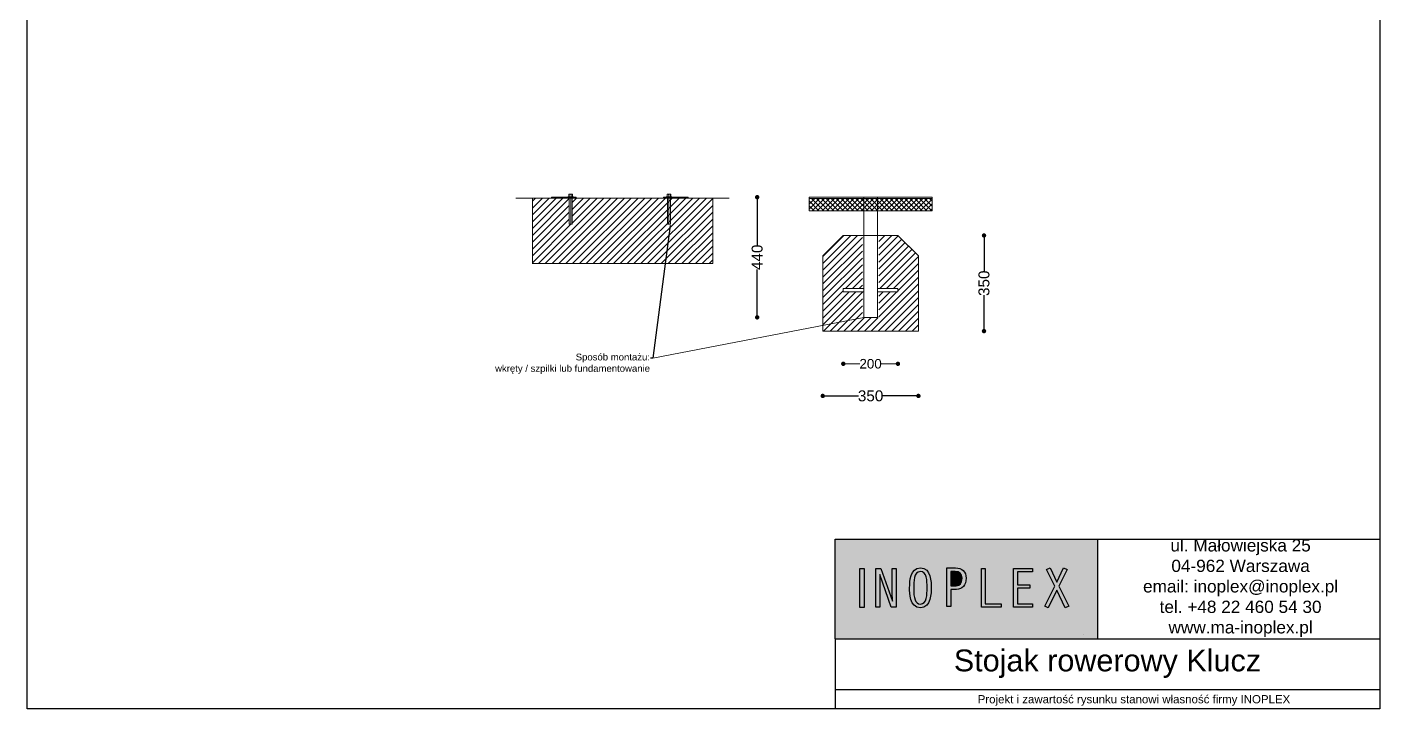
# Model space of a CAD drawing. Header units: millimetres. Extents: x 27002 to 31952, y 14410 to 19858.
# Drawn here: x 27002 to 31952, y 14410 to 16907 of the extents above; entities that cross this region are included whole.
import ezdxf
from ezdxf import colors
from ezdxf.entities.mleader import LeaderData, LeaderLine
from ezdxf.math import Vec2, Vec3

# ---------------------------------------------------------------- set-up
doc = ezdxf.new("R2010")
doc.units = ezdxf.units.MM
doc.header["$LTSCALE"] = 3
doc.layers.add('Krawędzie widoczneARTUR', color=7, linetype='Continuous', lineweight=50)
doc.layers.add('stal', color=7, linetype='Continuous', lineweight=20)
doc.layers.add('LAYER_1', color=7, linetype='Continuous')
doc.styles.get("Standard").update_dxf_attribs({"font": 'arial.ttf'})
doc.dimstyles.new('MATEUSZ', dxfattribs={"dimtxt": 35, "dimasz": 16, "dimexe": 0.18, "dimexo": 0.0625, "dimgap": 0.09, "dimtad": 0, "dimdec": 0, "dimdsep": 46, "dimtxsty": 'Standard', "dimblk": 'DOT', "dimcen": 0.09, "dimse1": 1, "dimse2": 1, "dimadec": 0, "dimazin": 0, "dimtfac": 1, "dimtdec": 0, "dimtofl": 0, "dimtmove": 0, "dimatfit": 3, "dimfxl": 0, "dimtolj": 1, "dimtzin": 0, "dimlwd": 9, "dimlwe": 9, "dimarcsym": 0})
doc.dimstyles.get("Standard").update_dxf_attribs({"dimtxt": 0.18, "dimasz": 0.18, "dimexe": 0.18, "dimexo": 0.0625, "dimgap": 0.09, "dimtad": 0, "dimtih": 1, "dimtoh": 1, "dimdec": 4, "dimzin": 0, "dimdsep": 46, "dimtxsty": 'Standard', "dimcen": 0.09, "dimadec": 0, "dimazin": 0, "dimtfac": 1, "dimtdec": 4, "dimtofl": 0, "dimtmove": 0, "dimatfit": 3, "dimfxl": 0, "dimtolj": 1, "dimtzin": 0, "dimarcsym": 0})

# ---------------------------------------------------------------- blocks, each defined once
blk = doc.blocks.new('_Dot')
at = {"color": 0, "linetype": 'ByBlock', "lineweight": -2}
blk.add_line((-0.5, 0), (-1, 0), dxfattribs=at)
at = {"color": 0, "linetype": 'ByBlock', "const_width": 0.5}
blk.add_lwpolyline([(-0.25, 0, 1), (0.25, 0, 1)], format="xyb", close=True, dxfattribs=at)
blk = doc.blocks.new('*D9')
at = {"color": 0, "lineweight": -2}
for p, q in [((1138.5, -724.5), (1253.3, -724.5)), ((1456.5, -724.5), (1341.7, -724.5))]:
    blk.add_line(p, q, dxfattribs=at)
at = {"layer": 'Defpoints', "color": 0}
for p in [(1122.5, -487), (1472.5, -487), (1472.5, -724.5)]:
    blk.add_point(p, dxfattribs=at)
at = {"color": 0, "lineweight": -2, "xscale": 16, "yscale": 16, "zscale": 16, "rotation": 180}
blk.add_blockref('_Dot', (1122.5, -724.5), dxfattribs=at)
at = {"color": 0, "lineweight": -2, "xscale": 16, "yscale": 16, "zscale": 16}
blk.add_blockref('_Dot', (1472.5, -724.5), dxfattribs=at)
at = {"color": 0, "lineweight": 15, "insert": (1297.5, -724.5), "char_height": 40, "attachment_point": 5}
blk.add_mtext('\\A1;350', dxfattribs=at)
blk = doc.blocks.new('*D10')
at = {"color": 0, "lineweight": -2}
for p, q in [((1712.5, -153), (1712.5, -267.8)), ((1712.5, -471), (1712.5, -356.2))]:
    blk.add_line(p, q, dxfattribs=at)
at = {"layer": 'Defpoints', "color": 0}
for p in [(1712.5, -137), (1712.5, -137), (1472.5, -487)]:
    blk.add_point(p, dxfattribs=at)
at = {"color": 0, "lineweight": -2, "xscale": 16, "yscale": 16, "zscale": 16}
for p, rotation in [((1712.5, -137), 90), ((1712.5, -487), 270)]:
    blk.add_blockref('_Dot', p, dxfattribs=dict(at, rotation=rotation))
at = {"color": 0, "lineweight": 15, "insert": (1712.5, -312), "char_height": 40, "attachment_point": 5, "rotation": 90}
blk.add_mtext('\\A1;350', dxfattribs=at)
blk = doc.blocks.new('*D11')
at = {"color": 0, "lineweight": -2}
for p, q in [((882.5, -13), (882.5, -172)), ((882.5, -421), (882.5, -262))]:
    blk.add_line(p, q, dxfattribs=at)
at = {"layer": 'Defpoints', "color": 0}
for p in [(1322.5, 3), (882.5, -437), (1320, -437)]:
    blk.add_point(p, dxfattribs=at)
at = {"color": 0, "lineweight": -2, "xscale": 16, "yscale": 16, "zscale": 16}
for p, rotation in [((882.5, 3), 90), ((882.5, -437), 270)]:
    blk.add_blockref('_Dot', p, dxfattribs=dict(at, rotation=rotation))
at = {"color": 0, "lineweight": 15, "insert": (882.5, -217), "char_height": 40, "attachment_point": 5, "rotation": 90}
blk.add_mtext('\\A1;440', dxfattribs=at)
blk = doc.blocks.new('*D12')
at = {"color": 0, "lineweight": 9}
for p, q in [((1213.5, -607), (1258.5, -607)), ((1381.5, -607), (1336.5, -607))]:
    blk.add_line(p, q, dxfattribs=at)
at = {"layer": 'Defpoints', "color": 0}
for p in [(1197.5, -343), (1397.5, -343), (1397.5, -607)]:
    blk.add_point(p, dxfattribs=at)
at = {"color": 0, "lineweight": 9, "xscale": 16, "yscale": 16, "zscale": 16, "rotation": 180}
blk.add_blockref('_Dot', (1197.5, -607), dxfattribs=at)
at = {"color": 0, "lineweight": 9, "xscale": 16, "yscale": 16, "zscale": 16}
blk.add_blockref('_Dot', (1397.5, -607), dxfattribs=at)
at = {"color": 0, "insert": (1297.5, -607), "char_height": 35, "attachment_point": 5}
blk.add_mtext('\\A1;200', dxfattribs=at)
blk = doc.blocks.new('MOCOWANIE')
at = {"lineweight": 9}
h = blk.add_hatch(dxfattribs=at)
h.set_pattern_fill('JIS_WOOD', color=256, scale=25)
h.set_pattern_definition([(45, (-2381.82, -1962.995), (-12.5, 12.5), [])])
h.paths.add_polyline_path([(574.7, 0), (560, 0), (220, 0), (205.3, 0), (205.3, -96.1), (195, -96), (195, 0), (140, 0), (60, 0), (60, -240), (720, -240), (720, 0), (640, 0), (585, 0), (585, 0), (574.7, 0)])
h = blk.add_hatch(dxfattribs=at)
h.set_pattern_fill('ANSI37', color=256, scale=4)
h.set_pattern_definition([(45, (-816.598, -2153.975), (-8.980256, 8.980256), []), (135, (-816.598, -2153.975), (-8.980256, -8.980256), [])])
h.paths.add_polyline_path([(1272.5, -2), (1072.5, -2), (1072.5, -47), (1272.5, -47)])
h.paths.add_polyline_path([(1322.5, -2), (1272.5, -2), (1272.5, -47), (1322.5, -47)])
h.paths.add_polyline_path([(1522.5, -2), (1322.5, -2), (1322.5, -47), (1522.5, -47)])
h = blk.add_hatch(dxfattribs=at)
h.set_pattern_fill('JIS_WOOD', color=256, scale=25)
h.set_pattern_definition([(45, (-15721.51, -12568), (-12.5, 12.5), [])])
h.paths.add_polyline_path([(1267.5, -137), (1197.5, -137), (1122.5, -212), (1122.5, -487), (1322.5, -487), (1472.5, -487), (1472.5, -212), (1397.5, -137), (1327.5, -137), (1327.5, -331), (1397.5, -331), (1397.5, -343), (1327.5, -343), (1327.5, -437), (1267.5, -437), (1267.5, -343), (1197.5, -343), (1197.5, -331), (1267.5, -331)])
for p, q in [((140, 0), (0, 0)), ((140, 0), (60, 0)), ((60, 0), (60, -240)), ((180, 3), (130, 3)), ((130, 3), (130, 0)), ((140, 3), (180, 3)), ((140, 3), (220, 3)), ((220, 0), (140, 0)), ((220, 3), (220, 0)), ((220, 3), (220, 0)), ((220, 0), (560, 0)), ((580, 3), (540, 3)), ((540, 3), (540, 0)), ((630, 3), (550, 3)), ((550, 0), (630, 0)), ((620, 3), (570, 3)), ((590, 3), (630, 3)), ((630, 0), (630, 3)), ((630, 0), (780, 0)), ((640, 0), (720, 0)), ((720, 0), (720, -240)), ((1272.5, 3), (1072.5, 3)), ((1072.5, 3), (1072.5, -47)), ((1072.5, 3), (1072.5, -2)), ((1327.5, 3), (1267.5, 3)), ((1322.5, 3), (1272.5, 3)), ((1272.5, 3), (1322.5, 3)), ((1272.5, 3), (1272.5, -437)), ((1322.5, 3), (1522.5, 3)), ((1322.5, 3), (1322.5, -437)), ((1522.5, 3), (1522.5, -47)), ((1072.5, -2), (1522.5, -2)), ((1072.5, -47), (1522.5, -47)), ((1122.5, -212), (1197.5, -137)), ((1397.5, -137), (1197.5, -137)), ((1472.5, -212), (1397.5, -137)), ((58.9, -240), (720, -240)), ((1122.5, -212), (1122.5, -487)), ((1472.5, -487), (1472.5, -212)), ((1122.5, -487), (1322.5, -487)), ((1322.5, -487), (1472.5, -487))]:
    blk.add_line(p, q, dxfattribs=at)
at = {"lineweight": 15}
blk.add_line((500.3, -585.7), (1272.5, -437), dxfattribs=at)
at = {"layer": 'Krawędzie widoczneARTUR', "lineweight": 9}
for p, q in [((190, 4), (210.3, 4)), ((190, 4), (190, 3)), ((193.2, 4.7), (193.2, 11.7)), ((194, 14.2), (205.9, 14.2)), ((194.3, 4.7), (194.3, 11.7)), ((195.3, 4), (195.3, 3)), ((201.3, 4.7), (201.3, 11.7)), ((205.9, 14.2), (206.5, 14.2)), ((207.2, 4.7), (207.2, 11.7)), ((570, 4), (549.7, 4)), ((552.8, 4.7), (552.8, 11.7)), ((554.1, 14.2), (553.5, 14.2)), ((566, 14.2), (554.1, 14.2)), ((558.7, 4.7), (558.7, 11.7)), ((564.7, 4), (564.7, 3)), ((565.7, 4.7), (565.7, 11.7)), ((566.8, 4.7), (566.8, 11.7)), ((570, 4), (570, 3)), ((1197.5, -331), (1197.5, -343)), ((1272.5, -331), (1197.5, -331)), ((1272.5, -343), (1197.5, -343)), ((1397.5, -331), (1322.5, -331)), ((1397.5, -343), (1322.5, -343)), ((1397.5, -343), (1397.5, -331)), ((1272.5, -437), (1322.5, -437)), ((1275, -437), (1272.5, -437)), ((1322.5, -437), (1320, -437))]:
    blk.add_line(p, q, dxfattribs=at)
at = {"layer": 'Krawędzie widoczneARTUR', "lineweight": 9, "flags": 128}
for points in [[(193.2, 11.7), (193.2, 12.1), (193.3, 12.4), (193.3, 12.7), (193.3, 13), (193.4, 13.3), (193.4, 13.5), (193.5, 13.6), (193.5, 13.8), (193.6, 13.9), (193.7, 13.9), (193.7, 14), (193.8, 14), (193.8, 14), (193.9, 13.9), (193.9, 13.9), (194, 13.8), (194, 13.6), (194.1, 13.5), (194.2, 13.3), (194.2, 13), (194.2, 12.7), (194.3, 12.4), (194.3, 12.1), (194.3, 11.7)], [(193.2, 4.7), (193.2, 4.7), (193.2, 4.7), (193.2, 4.6), (193.2, 4.6), (193.2, 4.6), (193.2, 4.5), (193.2, 4.5), (193.2, 4.5), (193.2, 4.4), (193.2, 4.4), (193.2, 4.4), (193.3, 4.3), (193.3, 4.3), (193.3, 4.3), (193.3, 4.2), (193.3, 4.2), (193.3, 4.2), (193.3, 4.1), (193.3, 4.1), (193.3, 4.1), (193.3, 4.1), (193.3, 4), (193.4, 4), (193.4, 4)], [(194, 14.2), (193.8, 14.1), (193.6, 13.9)], [(194.3, 11.7), (194.4, 12.1), (194.6, 12.4), (194.8, 12.7), (195.1, 13), (195.4, 13.3), (195.7, 13.5), (196, 13.6), (196.3, 13.8), (196.7, 13.9), (197.1, 13.9), (197.4, 14), (197.8, 14), (198.2, 14), (198.5, 13.9), (198.9, 13.9), (199.3, 13.8), (199.6, 13.7), (199.9, 13.5), (200.3, 13.3), (200.5, 13), (200.8, 12.7), (201, 12.4), (201.2, 12.1), (201.3, 11.7)], [(194.3, 4.7), (194.3, 4.7), (194.3, 4.7), (194.3, 4.6), (194.3, 4.6), (194.3, 4.6), (194.3, 4.5), (194.3, 4.5), (194.3, 4.5), (194.3, 4.4), (194.3, 4.4), (194.3, 4.4), (194.3, 4.3), (194.4, 4.3), (194.4, 4.3), (194.4, 4.2), (194.4, 4.2), (194.4, 4.2), (194.4, 4.1), (194.4, 4.1), (194.4, 4.1), (194.4, 4.1), (194.4, 4), (194.4, 4), (194.4, 4)], [(207, 12.3), (206.9, 12.6), (206.7, 12.9), (206.5, 13.1), (206.3, 13.3), (206.1, 13.5), (205.9, 13.6), (205.6, 13.7), (205.4, 13.8), (205.1, 13.9), (204.9, 13.9), (204.6, 14), (204.4, 14), (204.1, 14), (203.8, 14), (203.6, 13.9), (203.3, 13.9), (203.1, 13.8), (202.8, 13.7), (202.6, 13.6), (202.3, 13.3), (202, 13), (201.7, 12.6), (201.5, 12.2), (201.3, 11.7)], [(201.3, 4.7), (201.3, 4.7), (201.3, 4.7), (201.3, 4.6), (201.3, 4.6), (201.3, 4.6), (201.3, 4.5), (201.3, 4.5), (201.3, 4.5), (201.3, 4.4), (201.3, 4.4), (201.3, 4.4), (201.3, 4.3), (201.3, 4.3), (201.3, 4.3), (201.3, 4.2), (201.3, 4.2), (201.3, 4.2), (201.3, 4.1), (201.3, 4.1), (201.3, 4.1), (201.3, 4.1), (201.3, 4), (201.3, 4), (201.3, 4)], [(206.8, 13.9), (206.6, 14.1), (206.5, 14.2)], [(207.2, 11.7), (207.2, 11.8), (207.2, 12), (207.2, 12.1), (207.2, 12.3), (207.2, 12.4), (207.2, 12.5), (207.1, 12.7), (207.1, 12.8), (207.1, 12.9), (207.1, 13), (207.1, 13.1), (207.1, 13.2), (207, 13.3), (207, 13.4), (207, 13.5), (207, 13.5), (207, 13.6), (206.9, 13.7), (206.9, 13.7), (206.9, 13.8), (206.9, 13.8), (206.9, 13.8), (206.8, 13.9), (206.8, 13.9)], [(207, 12.3), (207, 12.3), (207, 12.3), (207, 12.3), (207, 12.2), (207.1, 12.2), (207.1, 12.2), (207.1, 12.2), (207.1, 12.1), (207.1, 12.1), (207.1, 12.1), (207.1, 12), (207.1, 12), (207.1, 12), (207.1, 12), (207.2, 11.9), (207.2, 11.9), (207.2, 11.9), (207.2, 11.9), (207.2, 11.8), (207.2, 11.8), (207.2, 11.8), (207.2, 11.7), (207.2, 11.7), (207.2, 11.7)], [(207.2, 4.7), (207.2, 4.7), (207.2, 4.7), (207.2, 4.6), (207.2, 4.6), (207.2, 4.6), (207.2, 4.5), (207.2, 4.5), (207.2, 4.5), (207.2, 4.4), (207.2, 4.4), (207.2, 4.4), (207.2, 4.3), (207.2, 4.3), (207.2, 4.3), (207.2, 4.2), (207.2, 4.2), (207.1, 4.2), (207.1, 4.1), (207.1, 4.1), (207.1, 4.1), (207.1, 4.1), (207.1, 4), (207.1, 4), (207.1, 4)], [(552.8, 11.7), (552.8, 11.8), (552.8, 12), (552.8, 12.1), (552.8, 12.3), (552.8, 12.4), (552.8, 12.5), (552.9, 12.7), (552.9, 12.8), (552.9, 12.9), (552.9, 13), (552.9, 13.1), (552.9, 13.2), (553, 13.3), (553, 13.4), (553, 13.5), (553, 13.5), (553, 13.6), (553.1, 13.7), (553.1, 13.7), (553.1, 13.8), (553.1, 13.8), (553.1, 13.8), (553.2, 13.9), (553.2, 13.9)], [(553, 12.3), (553, 12.3), (553, 12.3), (553, 12.3), (553, 12.2), (552.9, 12.2), (552.9, 12.2), (552.9, 12.2), (552.9, 12.1), (552.9, 12.1), (552.9, 12.1), (552.9, 12), (552.9, 12), (552.9, 12), (552.9, 12), (552.8, 11.9), (552.8, 11.9), (552.8, 11.9), (552.8, 11.9), (552.8, 11.8), (552.8, 11.8), (552.8, 11.8), (552.8, 11.7), (552.8, 11.7), (552.8, 11.7)], [(552.8, 4.7), (552.8, 4.7), (552.8, 4.7), (552.8, 4.6), (552.8, 4.6), (552.8, 4.6), (552.8, 4.5), (552.8, 4.5), (552.8, 4.5), (552.8, 4.4), (552.8, 4.4), (552.8, 4.4), (552.8, 4.3), (552.8, 4.3), (552.8, 4.3), (552.8, 4.2), (552.8, 4.2), (552.9, 4.2), (552.9, 4.1), (552.9, 4.1), (552.9, 4.1), (552.9, 4.1), (552.9, 4), (552.9, 4), (552.9, 4)], [(553, 12.3), (553.1, 12.6), (553.3, 12.9), (553.5, 13.1), (553.7, 13.3), (553.9, 13.5), (554.1, 13.6), (554.4, 13.7), (554.6, 13.8), (554.9, 13.9), (555.1, 13.9), (555.4, 14), (555.6, 14), (555.9, 14), (556.2, 14), (556.4, 13.9), (556.7, 13.9), (556.9, 13.8), (557.2, 13.7), (557.4, 13.6), (557.7, 13.3), (558, 13), (558.3, 12.6), (558.5, 12.2), (558.7, 11.7)], [(553.2, 13.9), (553.4, 14.1), (553.5, 14.2)], [(565.7, 11.7), (565.6, 12.1), (565.4, 12.4), (565.2, 12.7), (564.9, 13), (564.6, 13.3), (564.3, 13.5), (564, 13.6), (563.7, 13.8), (563.3, 13.9), (562.9, 13.9), (562.6, 14), (562.2, 14), (561.8, 14), (561.5, 13.9), (561.1, 13.9), (560.7, 13.8), (560.4, 13.7), (560.1, 13.5), (559.7, 13.3), (559.5, 13), (559.2, 12.7), (559, 12.4), (558.8, 12.1), (558.7, 11.7)], [(558.7, 4.7), (558.7, 4.7), (558.7, 4.7), (558.7, 4.6), (558.7, 4.6), (558.7, 4.6), (558.7, 4.5), (558.7, 4.5), (558.7, 4.5), (558.7, 4.4), (558.7, 4.4), (558.7, 4.4), (558.7, 4.3), (558.7, 4.3), (558.7, 4.3), (558.7, 4.2), (558.7, 4.2), (558.7, 4.2), (558.7, 4.1), (558.7, 4.1), (558.7, 4.1), (558.7, 4.1), (558.7, 4), (558.7, 4), (558.7, 4)], [(565.7, 4.7), (565.7, 4.7), (565.7, 4.7), (565.7, 4.6), (565.7, 4.6), (565.7, 4.6), (565.7, 4.5), (565.7, 4.5), (565.7, 4.5), (565.7, 4.4), (565.7, 4.4), (565.7, 4.4), (565.7, 4.3), (565.6, 4.3), (565.6, 4.3), (565.6, 4.2), (565.6, 4.2), (565.6, 4.2), (565.6, 4.1), (565.6, 4.1), (565.6, 4.1), (565.6, 4.1), (565.6, 4), (565.6, 4), (565.6, 4)], [(566.8, 11.7), (566.8, 12.1), (566.7, 12.4), (566.7, 12.7), (566.7, 13), (566.6, 13.3), (566.6, 13.5), (566.5, 13.6), (566.5, 13.8), (566.4, 13.9), (566.3, 13.9), (566.3, 14), (566.2, 14), (566.2, 14), (566.1, 13.9), (566.1, 13.9), (566, 13.8), (566, 13.6), (565.9, 13.5), (565.8, 13.3), (565.8, 13), (565.8, 12.7), (565.7, 12.4), (565.7, 12.1), (565.7, 11.7)], [(566, 14.2), (566.2, 14.1), (566.4, 13.9)], [(566.8, 4.7), (566.8, 4.7), (566.8, 4.7), (566.8, 4.6), (566.8, 4.6), (566.8, 4.6), (566.8, 4.5), (566.8, 4.5), (566.8, 4.5), (566.8, 4.4), (566.8, 4.4), (566.8, 4.4), (566.7, 4.3), (566.7, 4.3), (566.7, 4.3), (566.7, 4.2), (566.7, 4.2), (566.7, 4.2), (566.7, 4.1), (566.7, 4.1), (566.7, 4.1), (566.7, 4.1), (566.7, 4), (566.6, 4), (566.6, 4)]]:
    blk.add_lwpolyline(points, dxfattribs=at)
at = {"layer": 'stal', "lineweight": 9}
for p, q in [((190, 3), (195, 3)), ((195, 3), (195, -96)), ((195, 3), (200.3, 3)), ((200.3, 3), (200.3, -96.1)), ((207.1, 4), (204.1, 4)), ((210.3, 3), (205.3, 3)), ((205.3, 3), (205.3, -96.1)), ((210.3, 4), (210.3, 3)), ((549.7, 4), (549.7, 3)), ((549.7, 3), (554.7, 3)), ((552.9, 4), (555.9, 4)), ((554.7, 3), (554.7, -96.1)), ((565, 3), (559.7, 3)), ((559.7, 3), (559.7, -96.1)), ((570, 3), (565, 3)), ((565, 3), (565, -96)), ((195, -96), (205.3, -96.1)), ((565, -96), (554.7, -96.1))]:
    blk.add_line(p, q, dxfattribs=at)
at = {"lineweight": 15}
for base, p1, p2, picture, middle in [((882.5, -437), (1322.5, 3), (1320, -437), '*D11', (882.5, -217)), ((1712.5, -137), (1472.5, -487), (1712.5, -137), '*D10', (1712.5, -312))]:
    dim = blk.add_linear_dim(base=base, p1=p1, p2=p2, angle=90, dimstyle='Standard', override={"dimtxt": 40, "dimasz": 16, "dimtih": 0, "dimtoh": 0, "dimdec": 0, "dimblk": 'Dot', "dimse1": 1, "dimse2": 1, "dimtdec": 0}, dxfattribs=at)
    dim.commit()
    dim.dimension.update_dxf_attribs({"geometry": picture, "text_midpoint": middle})
dim = blk.add_linear_dim(base=(1397.5, -607), p1=(1197.5, -343), p2=(1397.5, -343), dimstyle='MATEUSZ')
dim.commit()
dim.dimension.update_dxf_attribs({"geometry": '*D12', "text_midpoint": (1297.5, -607)})
dim = blk.add_linear_dim(base=(1472.5, -724.5), p1=(1122.5, -487), p2=(1472.5, -487), dimstyle='Standard', override={"dimtxt": 40, "dimasz": 16, "dimtih": 0, "dimtoh": 0, "dimdec": 0, "dimblk": 'Dot', "dimse1": 1, "dimse2": 1, "dimtdec": 0}, dxfattribs=at)
dim.commit()
dim.dimension.update_dxf_attribs({"geometry": '*D9', "text_midpoint": (1297.5, -724.5)})
ml = blk.add_multileader_mtext('Standard', dxfattribs=at)
ml.set_content('Sposób montażu:\\Pwkręty / szpilki lub fundamentowanie', color=256)
ml.set_leader_properties()
ml.build(insert=Vec2(0, 0))
ctx = ml.context
ctx.base_point, ctx.char_height, ctx.plane_origin = Vec3(-77, -585.7), 25, Vec3(585, -96)
ctx.text_align_type = 2
notes = []
notes.append((ctx, [(1, (1, 1, 0), (500.3, -585.7), (-1, 0), 8, [(0, [(565, -96)], 0, [])])]))
ctx.mtext.insert, ctx.mtext.alignment, ctx.mtext.flow_direction = Vec3(490.3, -569.6), 3, 5
for ctx, leaders in notes:
    for number, flags, end, landing, length, lines in leaders:
        leader = LeaderData()
        leader.index, (leader.has_last_leader_line, leader.has_dogleg_vector, leader.attachment_direction) = number, flags
        leader.last_leader_point, leader.dogleg_vector, leader.dogleg_length = Vec3(end), Vec3(landing), length
        for number, points, colour, breaks in lines:
            line = LeaderLine()
            line.index, line.vertices, line.color, line.breaks = number, Vec3.list(points), colors.encode_raw_color(colour), breaks
            leader.lines.append(line)
        ctx.leaders.append(leader)

msp = doc.modelspace()

# ---------------------------------------------------------------- hatches: boundary and pattern name
h = msp.add_hatch(color=255)
h.dxf.hatch_style = 1
h.paths.add_polyline_path([(30918, 15032.1), (29958, 15032.1), (29958, 14667.5), (29958, 14665.7), (30918, 14665.7)])
h.paths.add_polyline_path([(30887.8, 14942.4), (30887.8, 14760.2), (30867.5, 14760.2), (30867.5, 14683.3), (29972.7, 14683.3), (29972.7, 15015.3), (30867.5, 15015.3), (30867.5, 14942.4)], flags=16)
h = msp.add_hatch(color=250)
h.dxf.hatch_style = 1
h.paths.add_polyline_path([(30867.5, 14760.2), (30335.1, 14760.2), (30335.1, 14942.4), (30867.5, 14942.4), (30867.5, 15015.3), (29972.7, 15015.3), (29972.7, 14683.3), (30867.5, 14683.3)])
edge = h.paths.add_edge_path(flags=16)
edge.add_spline(control_points=[(30309.7, 14854.1), (30309.7, 14836.2), (30310.3, 14781.2), (30270.3, 14781.2)], knot_values=[0, 0, 0, 0, 1, 1, 1, 1], degree=3, periodic=0)
edge.add_spline(control_points=[(30270.3, 14781.2), (30229.9, 14781.2), (30231, 14835.8), (30231, 14854.1)], knot_values=[0, 0, 0, 0, 1, 1, 1, 1], degree=3, periodic=0)
edge.add_spline(control_points=[(30231, 14854.1), (30231, 14877.5), (30232.5, 14926.8), (30270.3, 14926.8)], knot_values=[0, 0, 0, 0, 1, 1, 1, 1], degree=3, periodic=0)
edge.add_spline(control_points=[(30270.3, 14926.8), (30310.3, 14926.8), (30309.7, 14872.8), (30309.7, 14854.1)], knot_values=[0, 0, 0, 0, 1, 1, 1, 1], degree=3, periodic=0)
edge = h.paths.add_edge_path(flags=0)
edge.add_spline(control_points=[(30294.8, 14854.1), (30294.8, 14829.4), (30295, 14794.6), (30270.3, 14794.6)], knot_values=[0, 0, 0, 0, 1, 1, 1, 1], degree=3, periodic=0)
edge.add_spline(control_points=[(30270.3, 14794.6), (30250.4, 14794.6), (30245.9, 14815.8), (30245.9, 14854.1)], knot_values=[0, 0, 0, 0, 1, 1, 1, 1], degree=3, periodic=0)
edge.add_spline(control_points=[(30245.9, 14854.1), (30245.9, 14874.9), (30245.2, 14913.4), (30270.3, 14913.4)], knot_values=[0, 0, 0, 0, 1, 1, 1, 1], degree=3, periodic=0)
edge.add_spline(control_points=[(30270.3, 14913.4), (30295.4, 14913.4), (30294.8, 14880.9), (30294.8, 14854.1)], knot_values=[0, 0, 0, 0, 1, 1, 1, 1], degree=3, periodic=0)
h.paths.add_polyline_path([(30181.8, 14783.1), (30163.9, 14783.1), (30121.9, 14902.5), (30121.4, 14902.1), (30122.1, 14870), (30122.1, 14783.1), (30107.8, 14783.1), (30107.8, 14924.9), (30125.7, 14924.9), (30167.8, 14805.6), (30168.2, 14806), (30167.6, 14837.7), (30167.6, 14924.9), (30181.8, 14924.9)], flags=16)
h.paths.add_polyline_path([(30064.4, 14782.5), (30048.9, 14782.5), (30048.9, 14925.2), (30064.4, 14925.2)], flags=16)
edge = h.paths.add_edge_path(flags=0)
edge.add_spline(control_points=[(30294.8, 14854.1), (30294.8, 14880.9), (30295.4, 14913.4), (30270.3, 14913.4)], knot_values=[0, 0, 0, 0, 1, 1, 1, 1], degree=3, periodic=0)
edge.add_spline(control_points=[(30270.3, 14913.4), (30245.2, 14913.4), (30245.9, 14874.9), (30245.9, 14854.1)], knot_values=[0, 0, 0, 0, 1, 1, 1, 1], degree=3, periodic=0)
edge.add_spline(control_points=[(30245.9, 14854.1), (30245.9, 14815.8), (30250.4, 14794.6), (30270.3, 14794.6)], knot_values=[0, 0, 0, 0, 1, 1, 1, 1], degree=3, periodic=0)
edge.add_spline(control_points=[(30270.3, 14794.6), (30295, 14794.6), (30294.8, 14829.4), (30294.8, 14854.1)], knot_values=[0, 0, 0, 0, 1, 1, 1, 1], degree=3, periodic=0)
h = msp.add_hatch(color=255)
h.dxf.hatch_style = 1
h.paths.add_polyline_path([(30064.4, 14925.2), (30048.9, 14925.2), (30048.9, 14782.5), (30064.4, 14782.5)])
h.paths.add_polyline_path([(30163.9, 14783.1), (30181.8, 14783.1), (30181.8, 14924.9), (30167.6, 14924.9), (30167.6, 14837.7), (30168.2, 14804.3), (30125.7, 14924.9), (30107.8, 14924.9), (30107.8, 14783.1), (30122.1, 14783.1), (30122.1, 14870), (30121.4, 14903.9)])
edge = h.paths.add_edge_path()
edge.add_spline(control_points=[(30270.3, 14926.8), (30232.5, 14926.8), (30231, 14877.5), (30231, 14854.1)], knot_values=[0, 0, 0, 0, 1, 1, 1, 1], degree=3, periodic=0)
edge.add_spline(control_points=[(30231, 14854.1), (30231, 14835.8), (30229.9, 14781.2), (30270.3, 14781.2)], knot_values=[0, 0, 0, 0, 1, 1, 1, 1], degree=3, periodic=0)
edge.add_spline(control_points=[(30270.3, 14781.2), (30310.3, 14781.2), (30309.7, 14836.2), (30309.7, 14854.1)], knot_values=[0, 0, 0, 0, 1, 1, 1, 1], degree=3, periodic=0)
edge.add_spline(control_points=[(30309.7, 14854.1), (30309.7, 14872.8), (30310.3, 14926.8), (30270.3, 14926.8)], knot_values=[0, 0, 0, 0, 1, 1, 1, 1], degree=3, periodic=0)
edge = h.paths.add_edge_path(flags=16)
edge.add_spline(control_points=[(30245.9, 14854.1), (30245.9, 14874.9), (30245.2, 14913.4), (30270.3, 14913.4)], knot_values=[0, 0, 0, 0, 1, 1, 1, 1], degree=3, periodic=0)
edge.add_spline(control_points=[(30270.3, 14913.4), (30295.4, 14913.4), (30294.8, 14880.9), (30294.8, 14854.1)], knot_values=[0, 0, 0, 0, 1, 1, 1, 1], degree=3, periodic=0)
edge.add_spline(control_points=[(30294.8, 14854.1), (30294.8, 14829.4), (30295, 14794.6), (30270.3, 14794.6)], knot_values=[0, 0, 0, 0, 1, 1, 1, 1], degree=3, periodic=0)
edge.add_spline(control_points=[(30270.3, 14794.6), (30250.4, 14794.6), (30245.9, 14815.8), (30245.9, 14854.1)], knot_values=[0, 0, 0, 0, 1, 1, 1, 1], degree=3, periodic=0)
edge = h.paths.add_edge_path()
edge.add_line((30367.5, 14785.1), (30381.8, 14785.1))
edge.add_line((30381.8, 14785.1), (30381.8, 14848.2))
edge.add_line((30381.8, 14848.2), (30403, 14848.2))
edge.add_spline(control_points=[(30403, 14848.2), (30422.6, 14848.2), (30437.5, 14862.9), (30437.5, 14889.3)], knot_values=[0, 0, 0, 0, 1, 1, 1, 1], degree=3, periodic=0)
edge.add_spline(control_points=[(30437.5, 14889.3), (30437.5, 14913.5), (30423.4, 14926.9), (30398.3, 14926.9)], knot_values=[0, 0, 0, 0, 1, 1, 1, 1], degree=3, periodic=0)
edge.add_line((30398.3, 14926.9), (30367.5, 14926.9))
edge.add_line((30367.5, 14926.9), (30367.5, 14785.1))
edge = h.paths.add_edge_path(flags=16)
edge.add_line((30381.8, 14914.1), (30402.6, 14914.1))
edge.add_spline(control_points=[(30398.1, 14914.1), (30413.4, 14914.1), (30422.6, 14906.7), (30422.6, 14889.3)], knot_values=[0, 0, 0, 0, 1, 1, 1, 1], degree=3, periodic=0)
edge.add_spline(control_points=[(30422.6, 14889.3), (30422.6, 14871.4), (30414.9, 14861.4), (30401.7, 14861.2)], knot_values=[0, 0, 0, 0, 1, 1, 1, 1], degree=3, periodic=0)
edge.add_line((30401.7, 14861.2), (30381.8, 14861))
edge.add_line((30381.8, 14861), (30381.8, 14914.1))
h.paths.add_polyline_path([(30493.5, 14783.1), (30566, 14783.1), (30566, 14795.8), (30507.8, 14795.8), (30507.8, 14924.9), (30493.5, 14924.9)])
h.paths.add_polyline_path([(30625.7, 14912.1), (30680.5, 14912.1), (30680.5, 14924.9), (30611.4, 14924.9), (30611.4, 14783.1), (30680.5, 14783.1), (30680.5, 14795.8), (30625.7, 14795.8), (30625.7, 14852.6), (30670.9, 14852.6), (30670.9, 14865.4), (30625.7, 14865.4)])
h.paths.add_polyline_path([(30806.8, 14921), (30793.6, 14927.6), (30769.4, 14874.7), (30745.1, 14927.6), (30732, 14921), (30762.4, 14860.2), (30725.4, 14786.3), (30738.1, 14780.3), (30769.6, 14845.2), (30800.6, 14780.3), (30813.4, 14786.3), (30776.4, 14860.2)])
h = msp.add_hatch(color=250)
h.dxf.hatch_style = 1
edge = h.paths.add_edge_path()
edge.add_spline(control_points=[(30270.3, 14913.4), (30245.2, 14913.4), (30245.9, 14874.9), (30245.9, 14854.1)], knot_values=[0, 0, 0, 0, 1, 1, 1, 1], degree=3, periodic=0)
edge.add_spline(control_points=[(30245.9, 14854.1), (30245.9, 14815.8), (30250.4, 14794.6), (30270.3, 14794.6)], knot_values=[0, 0, 0, 0, 1, 1, 1, 1], degree=3, periodic=0)
edge.add_spline(control_points=[(30270.3, 14794.6), (30295, 14794.6), (30294.8, 14829.4), (30294.8, 14854.1)], knot_values=[0, 0, 0, 0, 1, 1, 1, 1], degree=3, periodic=0)
edge.add_spline(control_points=[(30294.8, 14854.1), (30294.8, 14880.9), (30295.4, 14913.4), (30270.3, 14913.4)], knot_values=[0, 0, 0, 0, 1, 1, 1, 1], degree=3, periodic=0)
h = msp.add_hatch(color=75)
h.dxf.hatch_style = 1
h.paths.add_polyline_path([(30887.8, 14942.4), (30335.1, 14942.4), (30335.1, 14760.2), (30887.8, 14760.2)])
h.paths.add_polyline_path([(30813.4, 14786.3), (30800.6, 14780.3), (30769.6, 14845.2), (30738.1, 14780.3), (30725.4, 14786.3), (30762.4, 14860.2), (30732, 14921), (30745.1, 14927.6), (30769.4, 14874.7), (30793.6, 14927.6), (30806.8, 14921), (30776.4, 14860.2)], flags=16)
h.paths.add_polyline_path([(30680.5, 14795.8), (30680.5, 14783.1), (30611.4, 14783.1), (30611.4, 14924.9), (30680.5, 14924.9), (30680.5, 14912.1), (30625.7, 14912.1), (30625.7, 14865.4), (30670.9, 14865.4), (30670.9, 14852.6), (30625.7, 14852.6), (30625.7, 14795.8)], flags=16)
h.paths.add_polyline_path([(30566, 14795.8), (30566, 14783.1), (30493.5, 14783.1), (30493.5, 14924.9), (30507.8, 14924.9), (30507.8, 14795.8)], flags=16)
edge = h.paths.add_edge_path(flags=16)
edge.add_spline(control_points=[(30437.5, 14889.3), (30437.5, 14862.9), (30422.6, 14848.2), (30403, 14848.2)], knot_values=[0, 0, 0, 0, 1, 1, 1, 1], degree=3, periodic=0)
edge.add_line((30403, 14848.2), (30381.8, 14848.2))
edge.add_line((30381.8, 14848.2), (30381.8, 14785.1))
edge.add_line((30381.8, 14785.1), (30367.5, 14785.1))
edge.add_line((30367.5, 14785.1), (30367.5, 14926.9))
edge.add_line((30367.5, 14926.9), (30398.3, 14926.9))
edge.add_spline(control_points=[(30398.3, 14926.9), (30423.4, 14926.9), (30437.5, 14913.5), (30437.5, 14889.3)], knot_values=[0, 0, 0, 0, 1, 1, 1, 1], degree=3, periodic=0)
edge = h.paths.add_edge_path(flags=0)
edge.add_spline(control_points=[(30422.6, 14889.3), (30422.6, 14871.4), (30414.9, 14861.4), (30401.7, 14861.2)], knot_values=[0, 0, 0, 0, 1, 1, 1, 1], degree=3, periodic=0)
edge.add_line((30401.7, 14861.2), (30381.8, 14861))
edge.add_line((30381.8, 14861), (30381.8, 14914.1))
edge.add_line((30381.8, 14914.1), (30398.1, 14914.1))
edge.add_spline(control_points=[(30398.1, 14914.1), (30413.4, 14914.1), (30422.6, 14906.7), (30422.6, 14889.3)], knot_values=[0, 0, 0, 0, 1, 1, 1, 1], degree=3, periodic=0)
edge = h.paths.add_edge_path(flags=0)
edge.add_spline(control_points=[(30401.7, 14861.2), (30414.9, 14861.4), (30422.6, 14871.4), (30422.6, 14889.3)], knot_values=[0, 0, 0, 0, 1, 1, 1, 1], degree=3, periodic=0)
edge.add_spline(control_points=[(30422.6, 14889.3), (30422.6, 14906.7), (30413.4, 14914.1), (30398.1, 14914.1)], knot_values=[0, 0, 0, 0, 1, 1, 1, 1], degree=3, periodic=0)
edge.add_line((30398.1, 14914.1), (30381.8, 14914.1))
edge.add_line((30381.8, 14914.1), (30381.8, 14861))
edge.add_line((30381.8, 14861), (30401.7, 14861.2))
h = msp.add_hatch(color=255)
h.dxf.hatch_style = 1
edge = h.paths.add_edge_path()
edge.add_line((30367.5, 14785.1), (30381.8, 14785.1))
edge.add_line((30381.8, 14785.1), (30381.8, 14848.2))
edge.add_line((30381.8, 14848.2), (30403, 14848.2))
edge.add_spline(control_points=[(30403, 14848.2), (30422.6, 14848.2), (30437.5, 14862.9), (30437.5, 14889.3)], knot_values=[0, 0, 0, 0, 1, 1, 1, 1], degree=3, periodic=0)
edge.add_spline(control_points=[(30437.5, 14889.3), (30437.5, 14913.5), (30423.4, 14926.9), (30398.3, 14926.9)], knot_values=[0, 0, 0, 0, 1, 1, 1, 1], degree=3, periodic=0)
edge.add_line((30398.3, 14926.9), (30367.5, 14926.9))
edge.add_line((30367.5, 14926.9), (30367.5, 14785.1))
edge = h.paths.add_edge_path(flags=16)
edge.add_line((30381.8, 14861), (30381.8, 14914.1))
edge.add_line((30381.8, 14914.1), (30408.6, 14914.1))
edge.add_spline(control_points=[(30398.1, 14914.1), (30413.4, 14914.1), (30422.6, 14906.7), (30422.6, 14889.3)], knot_values=[0, 0, 0, 0, 1, 1, 1, 1], degree=3, periodic=0)
edge.add_spline(control_points=[(30422.6, 14889.3), (30422.6, 14871.4), (30414.9, 14861.4), (30401.7, 14861.2)], knot_values=[0, 0, 0, 0, 1, 1, 1, 1], degree=3, periodic=0)
edge.add_line((30401.7, 14861.2), (30381.8, 14861))
h = msp.add_hatch(color=75)
h.dxf.hatch_style = 1
edge = h.paths.add_edge_path()
edge.add_line((30381.8, 14861), (30401.7, 14861.2))
edge.add_spline(control_points=[(30401.7, 14861.2), (30414.9, 14861.4), (30422.6, 14871.4), (30422.6, 14889.3)], knot_values=[0, 0, 0, 0, 1, 1, 1, 1], degree=3, periodic=0)
edge.add_spline(control_points=[(30422.6, 14889.3), (30422.6, 14906.7), (30413.4, 14914.1), (30398.1, 14914.1)], knot_values=[0, 0, 0, 0, 1, 1, 1, 1], degree=3, periodic=0)
edge.add_line((30398.1, 14914.1), (30381.8, 14914.1))
edge.add_line((30381.8, 14914.1), (30381.8, 14861))
h = msp.add_hatch(color=255)
h.dxf.hatch_style = 1
h.paths.add_polyline_path([(30493.5, 14783.1), (30566, 14783.1), (30566, 14795.8), (30507.8, 14795.8), (30507.8, 14924.9), (30493.5, 14924.9)])
h = msp.add_hatch(color=255)
h.dxf.hatch_style = 1
h.paths.add_polyline_path([(30611.4, 14783.1), (30680.5, 14783.1), (30680.5, 14795.8), (30625.7, 14795.8), (30625.7, 14852.6), (30670.9, 14852.6), (30670.9, 14865.4), (30625.7, 14865.4), (30625.7, 14912.1), (30680.5, 14912.1), (30680.5, 14924.9), (30611.4, 14924.9)])
h = msp.add_hatch(color=255)
h.dxf.hatch_style = 1
h.paths.add_polyline_path([(30762.4, 14860.2), (30725.4, 14786.3), (30738.1, 14780.3), (30769.6, 14845.2), (30800.6, 14780.3), (30813.4, 14786.3), (30776.4, 14860.2), (30806.8, 14921), (30793.6, 14927.6), (30769.4, 14874.7), (30745.1, 14927.6), (30732, 14921)])

# ---------------------------------------------------------------- linework, layer by layer
for p, q in [((29958, 15032.1), (31951.9, 15032.1)), ((29958, 14667.5), (29958, 15032.1)), ((30918, 15032.1), (30918, 14665.7)), ((31951.9, 15032.1), (31951.9, 14667.5)), ((29958, 14667.5), (29958, 14410.4)), ((31951.9, 14665.7), (29958, 14665.7)), ((31951.6, 14480.9), (29958, 14480.9))]:
    msp.add_line(p, q)
msp.add_lwpolyline([(27001.5, 19857.9), (31951.9, 19857.9), (31951.9, 14410.4), (27001.5, 14410.4)], close=True)
at = {"layer": 'LAYER_1'}
msp.add_line((30867.5, 14683.3), (30867.5, 14683.3), dxfattribs=at)
at = {"layer": 'LAYER_1', "color": 255}
for points in [[(30048.9, 14925.2), (30064.4, 14925.2), (30064.4, 14782.5), (30048.9, 14782.5), (30048.9, 14925.2), (30048.9, 14925.2)], [(30107.8, 14924.9), (30125.7, 14924.9), (30167.8, 14805.6), (30168.2, 14806), (30167.6, 14837.7), (30167.6, 14924.9), (30181.8, 14924.9), (30181.8, 14783.1), (30163.9, 14783.1), (30121.9, 14902.5), (30121.4, 14902.1), (30122.1, 14870), (30122.1, 14783.1), (30107.8, 14783.1), (30107.8, 14924.9), (30107.8, 14924.9)], [(30381.8, 14785.1), (30367.5, 14785.1), (30367.5, 14926.9), (30398.3, 14926.9)], [(30398.1, 14914.1), (30381.8, 14914.1), (30381.8, 14861), (30381.8, 14861)], [(30493.5, 14924.9), (30507.8, 14924.9), (30507.8, 14795.8), (30566, 14795.8), (30566, 14783.1), (30493.5, 14783.1), (30493.5, 14924.9), (30493.5, 14924.9)], [(30611.4, 14924.9), (30680.5, 14924.9), (30680.5, 14912.1), (30625.7, 14912.1), (30625.7, 14865.4), (30670.9, 14865.4), (30670.9, 14852.6), (30625.7, 14852.6), (30625.7, 14795.8), (30680.5, 14795.8), (30680.5, 14783.1), (30611.4, 14783.1), (30611.4, 14924.9), (30611.4, 14924.9)], [(30738.1, 14780.3), (30725.4, 14786.3), (30762.4, 14860.2), (30732, 14921), (30745.1, 14927.6), (30769.4, 14874.7), (30793.6, 14927.6), (30806.8, 14921), (30776.4, 14860.2), (30813.4, 14786.3), (30800.6, 14780.3), (30769.6, 14845.2), (30738.1, 14780.3), (30738.1, 14780.3)], [(30381.8, 14861), (30401.7, 14861.2)], [(30403, 14848.2), (30381.8, 14848.2), (30381.8, 14785.1), (30381.8, 14785.1)]]:
    msp.add_lwpolyline(points, dxfattribs=at)
for points in [[(30231, 14854.1), (30231, 14877.5), (30232.5, 14926.8), (30270.3, 14926.8)], [(30270.3, 14913.4), (30245.2, 14913.4), (30245.9, 14874.9), (30245.9, 14854.1)], [(30270.3, 14926.8), (30310.3, 14926.8), (30309.7, 14872.8), (30309.7, 14854.1)], [(30294.8, 14854.1), (30294.8, 14880.9), (30295.4, 14913.4), (30270.3, 14913.4)], [(30422.6, 14889.3), (30422.6, 14906.7), (30413.4, 14914.1), (30398.1, 14914.1)], [(30398.3, 14926.9), (30423.4, 14926.9), (30437.5, 14913.5), (30437.5, 14889.3)], [(30270.3, 14781.2), (30229.9, 14781.2), (30231, 14835.8), (30231, 14854.1)], [(30245.9, 14854.1), (30245.9, 14815.8), (30250.4, 14794.6), (30270.3, 14794.6)], [(30270.3, 14794.6), (30295, 14794.6), (30294.8, 14829.4), (30294.8, 14854.1)], [(30309.7, 14854.1), (30309.7, 14836.2), (30310.3, 14781.2), (30270.3, 14781.2)], [(30401.7, 14861.2), (30414.9, 14861.4), (30422.6, 14871.4), (30422.6, 14889.3)], [(30437.5, 14889.3), (30437.5, 14862.9), (30422.6, 14848.2), (30403, 14848.2)]]:
    msp.add_open_spline(points, degree=3, dxfattribs=at)

# ---------------------------------------------------------------- block references
msp.add_blockref('MOCOWANIE', (28790.6, 16281.2))

# ---------------------------------------------------------------- texts
at = {"attachment_point": 5}
for s, width, gutter_width, heights, insert, char_height in [('ul. Małowiejska 25\\P04-962 Warszawa\\Pemail: inoplex@inoplex.pl\\Ptel. +48 22 460 54 30\\Pwww.ma-inoplex.pl', 1019.877, 1, [432.7], (31442, 14852.7), 45), ('Stojak rowerowy Klucz', 1993.625, 1, [0], (30954.8, 14576), 80), ('Projekt i zawartość rysunku stanowi własność firmy INOPLEX ', 1800.088, 12.5, [70.5], (31051.8, 14441.6), 30)]:
    msp.add_mtext_dynamic_manual_height_columns(s, width=width, gutter_width=gutter_width, heights=heights, dxfattribs=dict(at, insert=insert, char_height=char_height))

doc.saveas('drawing.dxf')
